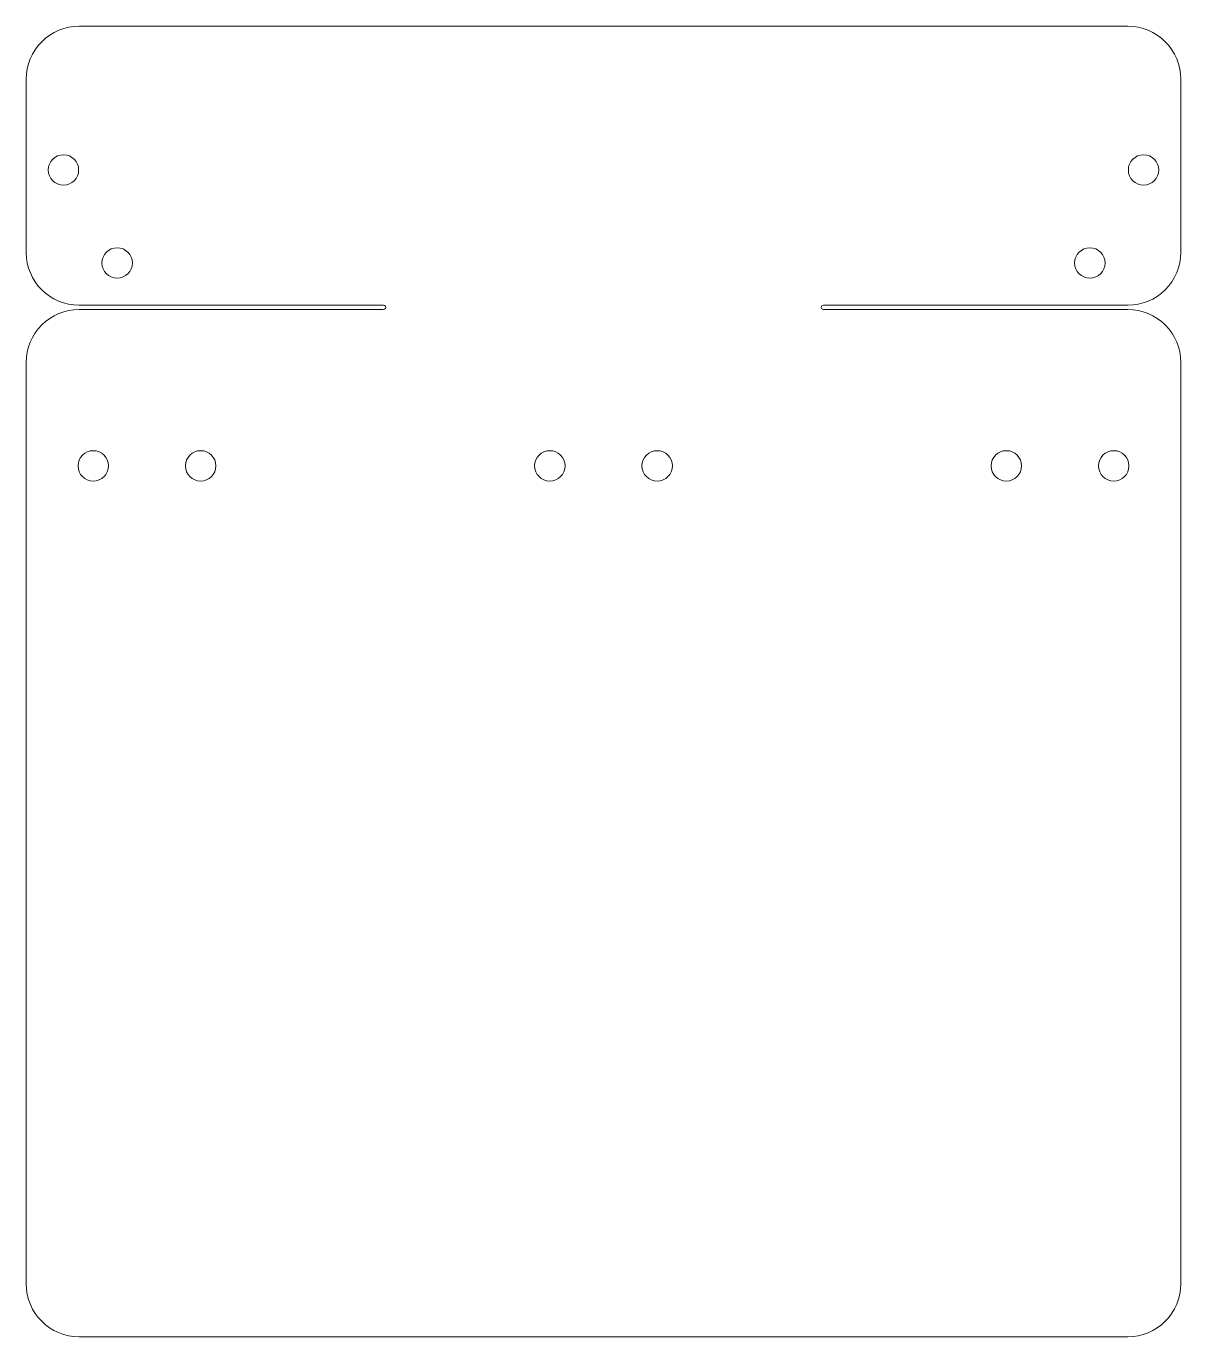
# Model space of a CAD drawing. Extents: x 3 to 276, y -47 to 263.
import ezdxf

# ---------------------------------------------------------------- set-up
doc = ezdxf.new("R2010")
doc.units = 0

msp = doc.modelspace()

# ---------------------------------------------------------------- linework, layer by layer
at = {"color": 7, "lineweight": 20}
for p, q in [((15.7, 262.950012), (263.700012, 262.950012)), ((3.2, 250.449997), (3.2, 209.449997)), ((276.200012, 209.449997), (276.200012, 250.449997)), ((87.699997, 196.949997), (15.7, 196.949997)), ((87.699997, 195.949997), (15.7, 195.949997)), ((263.700012, 196.949997), (191.699997, 196.949997)), ((263.700012, 195.949997), (191.699997, 195.949997)), ((3.2, -34.549999), (3.2, 183.449997)), ((276.200012, 183.449997), (276.200012, -34.549999)), ((15.7, -47.049999), (263.700012, -47.049999))]:
    msp.add_line(p, q, dxfattribs=at)
for centre in [(12, 228.947037), (267.400024, 228.947037), (24.700001, 206.949997), (254.699997, 206.949997), (19.049999, 158.949997), (44.450001, 158.949997), (127, 158.949997), (152.399994, 158.949997), (234.949997, 158.949997), (260.350006, 158.949997)]:
    msp.add_circle(centre, 3.6, dxfattribs=at)
for centre, radius, start, end in [((15.7, 250.449997), 12.5, 90.000003, 180.000005), ((263.700012, 250.449997), 12.5, 0, 90.000003), ((15.7, 209.449997), 12.5, 180.000005, 269.999997), ((263.700012, 209.449997), 12.5, 269.999997, 360), ((15.7, 183.449997), 12.5, 90.000003, 180.000005), ((87.699997, 196.449997), 0.5, 269.999997, 90.000003), ((191.699997, 196.449997), 0.5, 90.000003, 269.999997), ((263.700012, 183.449997), 12.5, 0, 90.000003), ((15.7, -34.549999), 12.5, 180.000005, 269.999997), ((263.700012, -34.549999), 12.5, 269.999997, 0)]:
    msp.add_arc(centre, radius, start, end, dxfattribs=at)

doc.saveas('drawing.dxf')
